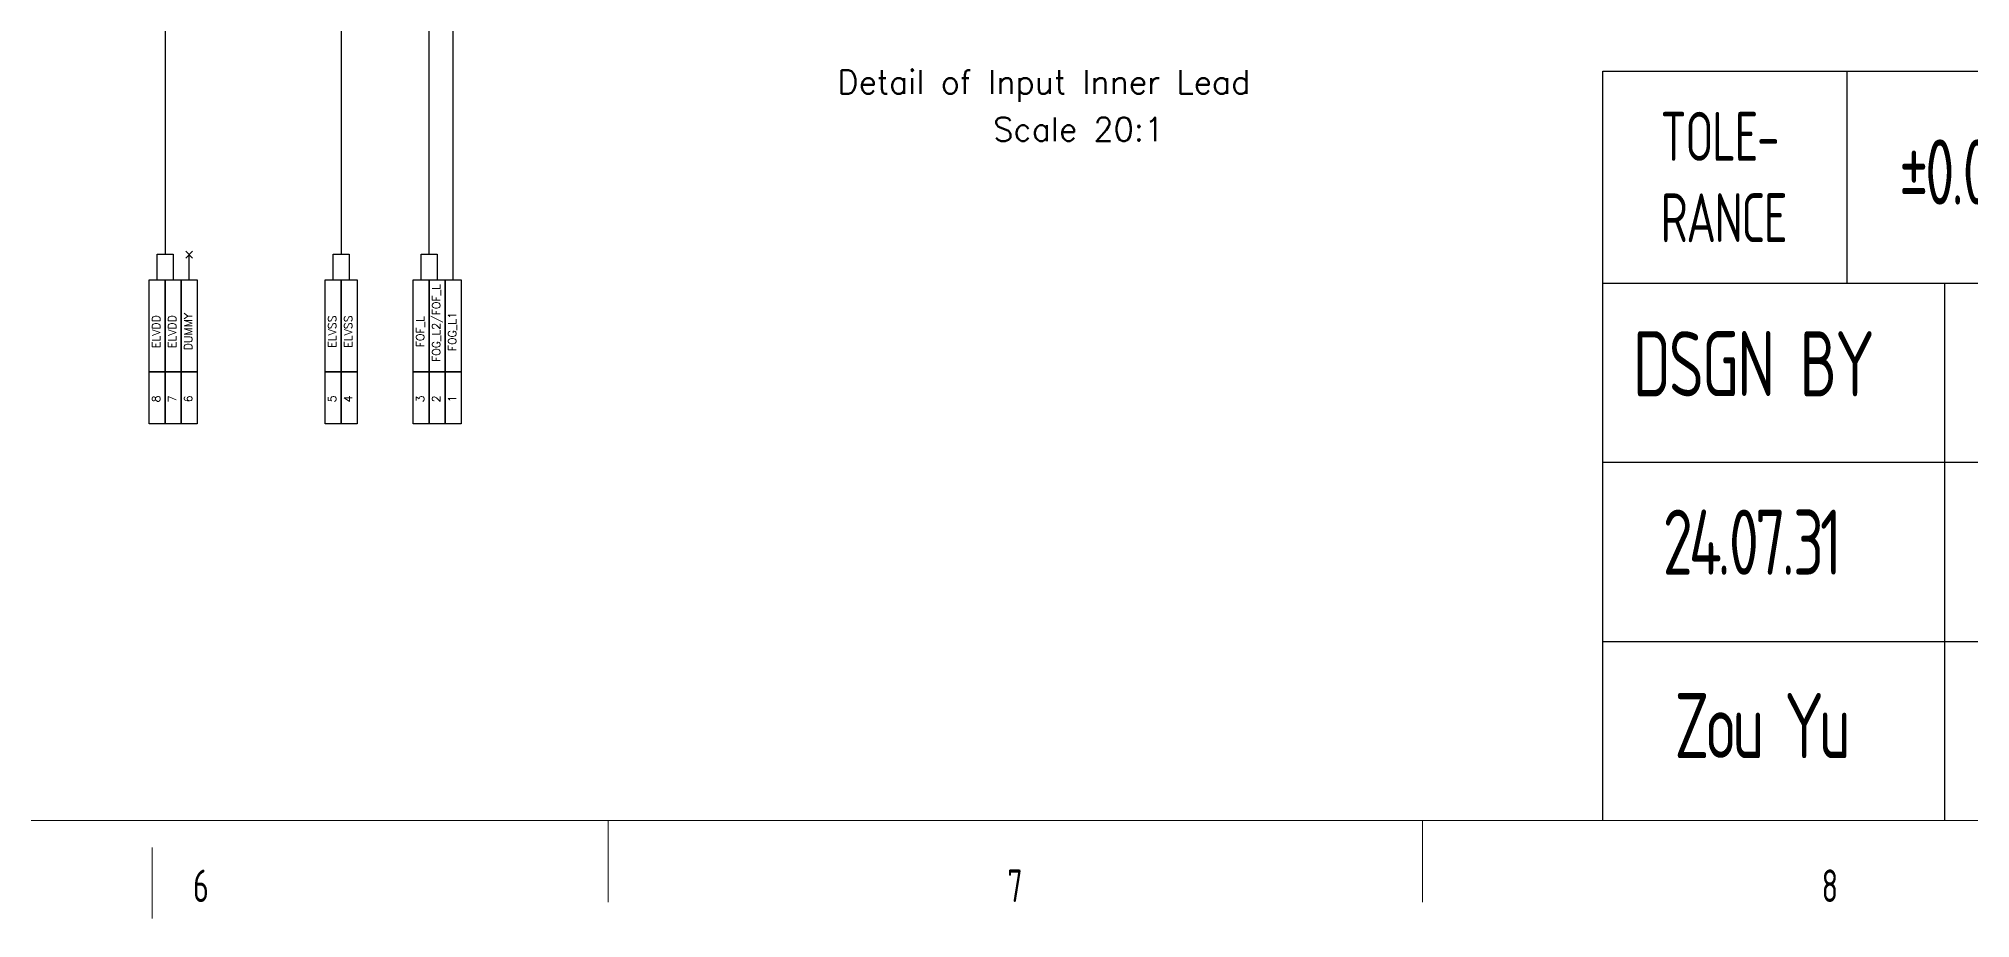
# Model space of a CAD drawing. Extents: x 10 to 206, y -65 to 73.
# Drawn here: x 105.33 to 146.22, y -65.4 to -46.79 of the extents above; entities that cross this region are included whole.
import ezdxf
from ezdxf.enums import TextEntityAlignment as Align

# ---------------------------------------------------------------- set-up
doc = ezdxf.new("R2010")
doc.units = 0
doc.header["$LTSCALE"] = 0.5
for name, color, linetype in [('08 Dimension&pin assignment', 7, 'Continuous'), ('TIT', 7, 'Continuous'), ('TXT', 7, 'Continuous')]:
    doc.layers.add(name, color=color, linetype=linetype)
doc.layers.add('FRAME', color=7, linetype='Continuous', lineweight=0)
doc.styles.add('BWCUSTNM', font='txt.shx', dxfattribs={"bigfont": 'AllInOneBig.shx'})
doc.styles.add('high0.5', font='iso.shx', dxfattribs={"bigfont": 'AllInOneBig.shx'})
doc.styles.get("Standard").update_dxf_attribs({"font": 'romans.shx', "width": 0.75, "bigfont": 'AllInOneBig.shx'})

msp = doc.modelspace()

# ---------------------------------------------------------------- linework, layer by layer
at = {"layer": '08 Dimension&pin assignment'}
for points in [[(113.59524462, -51.34781422), (113.59524462, -23.74846268)], [(114.10344462, -51.88791088), (114.10344462, -23.74846268)], [(108.00504462, -24.28541868), (108.00504462, -51.34781422)], [(111.73184462, -24.28541868), (111.73184462, -51.34781422)], [(107.83564462, -51.88791088), (107.83564462, -51.34781422), (108.17444462, -51.34781422), (108.17444462, -51.88791088)], [(111.56244462, -51.88791088), (111.56244462, -51.34781422), (111.90124462, -51.34781422), (111.90124462, -51.88791088)], [(113.42584462, -51.88791088), (113.42584462, -51.34781422), (113.76464462, -51.34781422), (113.76464462, -51.88791088)]]:
    msp.add_lwpolyline(points, dxfattribs=at)
at = {"layer": '08 Dimension&pin assignment', "color": 1}
for points in [[(108.58057942, -51.42967648), (108.44590981, -51.28534686)], [(108.44590981, -51.42967648), (108.58057942, -51.28534686)], [(108.51324462, -51.88791088), (108.51324462, -51.35751167)]]:
    msp.add_lwpolyline(points, dxfattribs=at)
at = {"layer": '08 Dimension&pin assignment'}
for points in [[(107.66624462, -51.88791088), (108.00504462, -51.88791088), (108.00504462, -53.83477918), (107.66624462, -53.83477918)], [(108.00504462, -51.88791088), (108.34384462, -51.88791088), (108.34384462, -53.83477918), (108.00504462, -53.83477918)], [(108.34384462, -51.88791088), (108.68264462, -51.88791088), (108.68264462, -53.83477918), (108.34384462, -53.83477918)], [(111.39304462, -51.88791088), (111.73184462, -51.88791088), (111.73184462, -53.83477918), (111.39304462, -53.83477918)], [(111.73184462, -51.88791088), (112.07064462, -51.88791088), (112.07064462, -53.83477918), (111.73184462, -53.83477918)], [(113.25644462, -51.88791088), (113.59524462, -51.88791088), (113.59524462, -53.83477918), (113.25644462, -53.83477918)], [(113.59524462, -51.88791088), (113.93404462, -51.88791088), (113.93404462, -53.83477918), (113.59524462, -53.83477918)], [(113.93404462, -51.88791088), (114.27284462, -51.88791088), (114.27284462, -53.83477918), (113.93404462, -53.83477918)], [(107.66624462, -53.83477918), (108.00504462, -53.83477918), (108.00504462, -54.93748813), (107.66624462, -54.93748813)], [(108.00504462, -53.83477918), (108.34384462, -53.83477918), (108.34384462, -54.93748813), (108.00504462, -54.93748813)], [(108.34384462, -53.83477918), (108.68264462, -53.83477918), (108.68264462, -54.93748813), (108.34384462, -54.93748813)], [(111.39304462, -53.83477918), (111.73184462, -53.83477918), (111.73184462, -54.93748813), (111.39304462, -54.93748813)], [(111.73184462, -53.83477918), (112.07064462, -53.83477918), (112.07064462, -54.93748813), (111.73184462, -54.93748813)], [(113.25644462, -53.83477918), (113.59524462, -53.83477918), (113.59524462, -54.93748813), (113.25644462, -54.93748813)], [(113.59524462, -53.83477918), (113.93404462, -53.83477918), (113.93404462, -54.93748813), (113.59524462, -54.93748813)], [(113.93404462, -53.83477918), (114.27284462, -53.83477918), (114.27284462, -54.93748813), (113.93404462, -54.93748813)]]:
    msp.add_lwpolyline(points, close=True, dxfattribs=at)
at = {"layer": 'FRAME'}
msp.add_lwpolyline([(203.57251326, -63.33346918), (13.96153154, -63.33346919), (13.96153154, 71.15685637), (203.57251325, 71.15685637)], close=True, dxfattribs=at)
at = {"layer": 'FRAME', "linetype": 'Continuous'}
msp.add_lwpolyline([(117.38570458, -65.05720536), (117.38570458, -63.33346918)], dxfattribs=at)
at = {"layer": 'FRAME'}
for points in [[(134.62306632, -65.05720536), (134.62306632, -63.33346918)], [(107.73278069, -65.40195259), (107.73278069, -63.9018018)]]:
    msp.add_lwpolyline(points, dxfattribs=at)
at = {"layer": 'TIT'}
for points in [[(138.43617967, -63.33346918), (138.43617967, -47.47509639), (203.57251326, -47.47509639)], [(143.60739608, -51.95681044), (143.60739608, -47.47509639)], [(138.43618756, -51.95681044), (167.39495001, -51.95681044)], [(145.67587423, -63.33346918), (145.67587423, -51.95681044)], [(138.43618493, -55.74903002), (167.39495001, -55.74903002)], [(138.4361823, -59.5412496), (167.39495001, -59.5412496), (203.57251326, -59.5412496)]]:
    msp.add_lwpolyline(points, dxfattribs=at)

# ---------------------------------------------------------------- texts
at = {"layer": '08 Dimension&pin assignment'}
for s, p in [('Detail of Input Inner Lead', (122.23538613, -47.95302244)), ('Scale 20:1', (125.53278706, -48.95302244))]:
    msp.add_text(s, height=0.5, dxfattribs=at).set_placement(p)
at = {"layer": '08 Dimension&pin assignment', "style": 'BWCUSTNM'}
for s, p in [('FOG_L2/FOF_L', (113.82755833, -52.80447467)), ('ELVDD', (107.89855833, -52.98567477)), ('ELVDD', (108.23735833, -52.98567477)), ('DUMMY', (108.57615833, -52.98567477)), ('ELVSS', (111.62535833, -52.98567477)), ('ELVSS', (111.96415833, -52.98567477)), ('FOF_L', (113.48875833, -52.98567477)), ('FOG_L1', (114.16635833, -52.98567477)), ('8', (107.89855833, -54.41024447)), ('7', (108.23735833, -54.41024447)), ('6', (108.57615833, -54.41024447)), ('5', (111.62535833, -54.41024447)), ('4', (111.96415833, -54.41024447)), ('3', (113.48875833, -54.41024447)), ('2', (113.82755833, -54.41024447)), ('1', (114.16635833, -54.41024447))]:
    msp.add_text(s, height=0.1694, rotation=90, dxfattribs=at).set_placement(p, align=Align.CENTER)
at = {"layer": 'FRAME', "linetype": 'Continuous', "char_height": 0.6894944694, "attachment_point": 7, "style": 'high0.5'}
for s, insert in [('{\\T0.95;\\W0.75;6}', (108.5946501, -65.05718563)), ('{\\T0.95;\\W0.75;7}', (125.83200525, -65.05718563))]:
    msp.add_mtext(s, dxfattribs=dict(at, insert=insert))
at = {"layer": 'FRAME', "insert": (143.06936699, -65.05718563), "char_height": 0.6894944694, "attachment_point": 7, "style": 'high0.5'}
msp.add_mtext('{\\T0.95;\\W0.75;8}', dxfattribs=at)
at = {"layer": 'TIT', "attachment_point": 7, "style": 'high0.5'}
for s, insert, char_height in [('{\\T0.95;\\W0.75;TOLE-}', (139.66139789, -49.37118251), 1.0342417041), ('{\\T0.95;\\W0.75;RANCE}', (139.66139789, -51.09491868), 1.0342417041), ('{\\T0.95;\\W0.75;DSGN BY}', (139.07776288, -54.35519541), 1.3789889388)]:
    msp.add_mtext(s, dxfattribs=dict(at, insert=insert, char_height=char_height))
at = {"layer": 'TXT', "char_height": 1.3789889388, "attachment_point": 7, "style": 'high0.5'}
for s, insert in [('{\\T0.892604;\\W0.731708;%%p0.05}', (144.71135483, -50.29685248)), ('{\\T0.87088;\\W0.75;\\Fiso,chineset|c0;24.07.31}', (139.70765428, -58.13102129)), ('{\\T0.87088;\\W0.75;\\Fiso,chineset|c0;Zou Yu}', (139.95794153, -62.01199885))]:
    msp.add_mtext(s, dxfattribs=dict(at, insert=insert))

doc.saveas('drawing.dxf')
